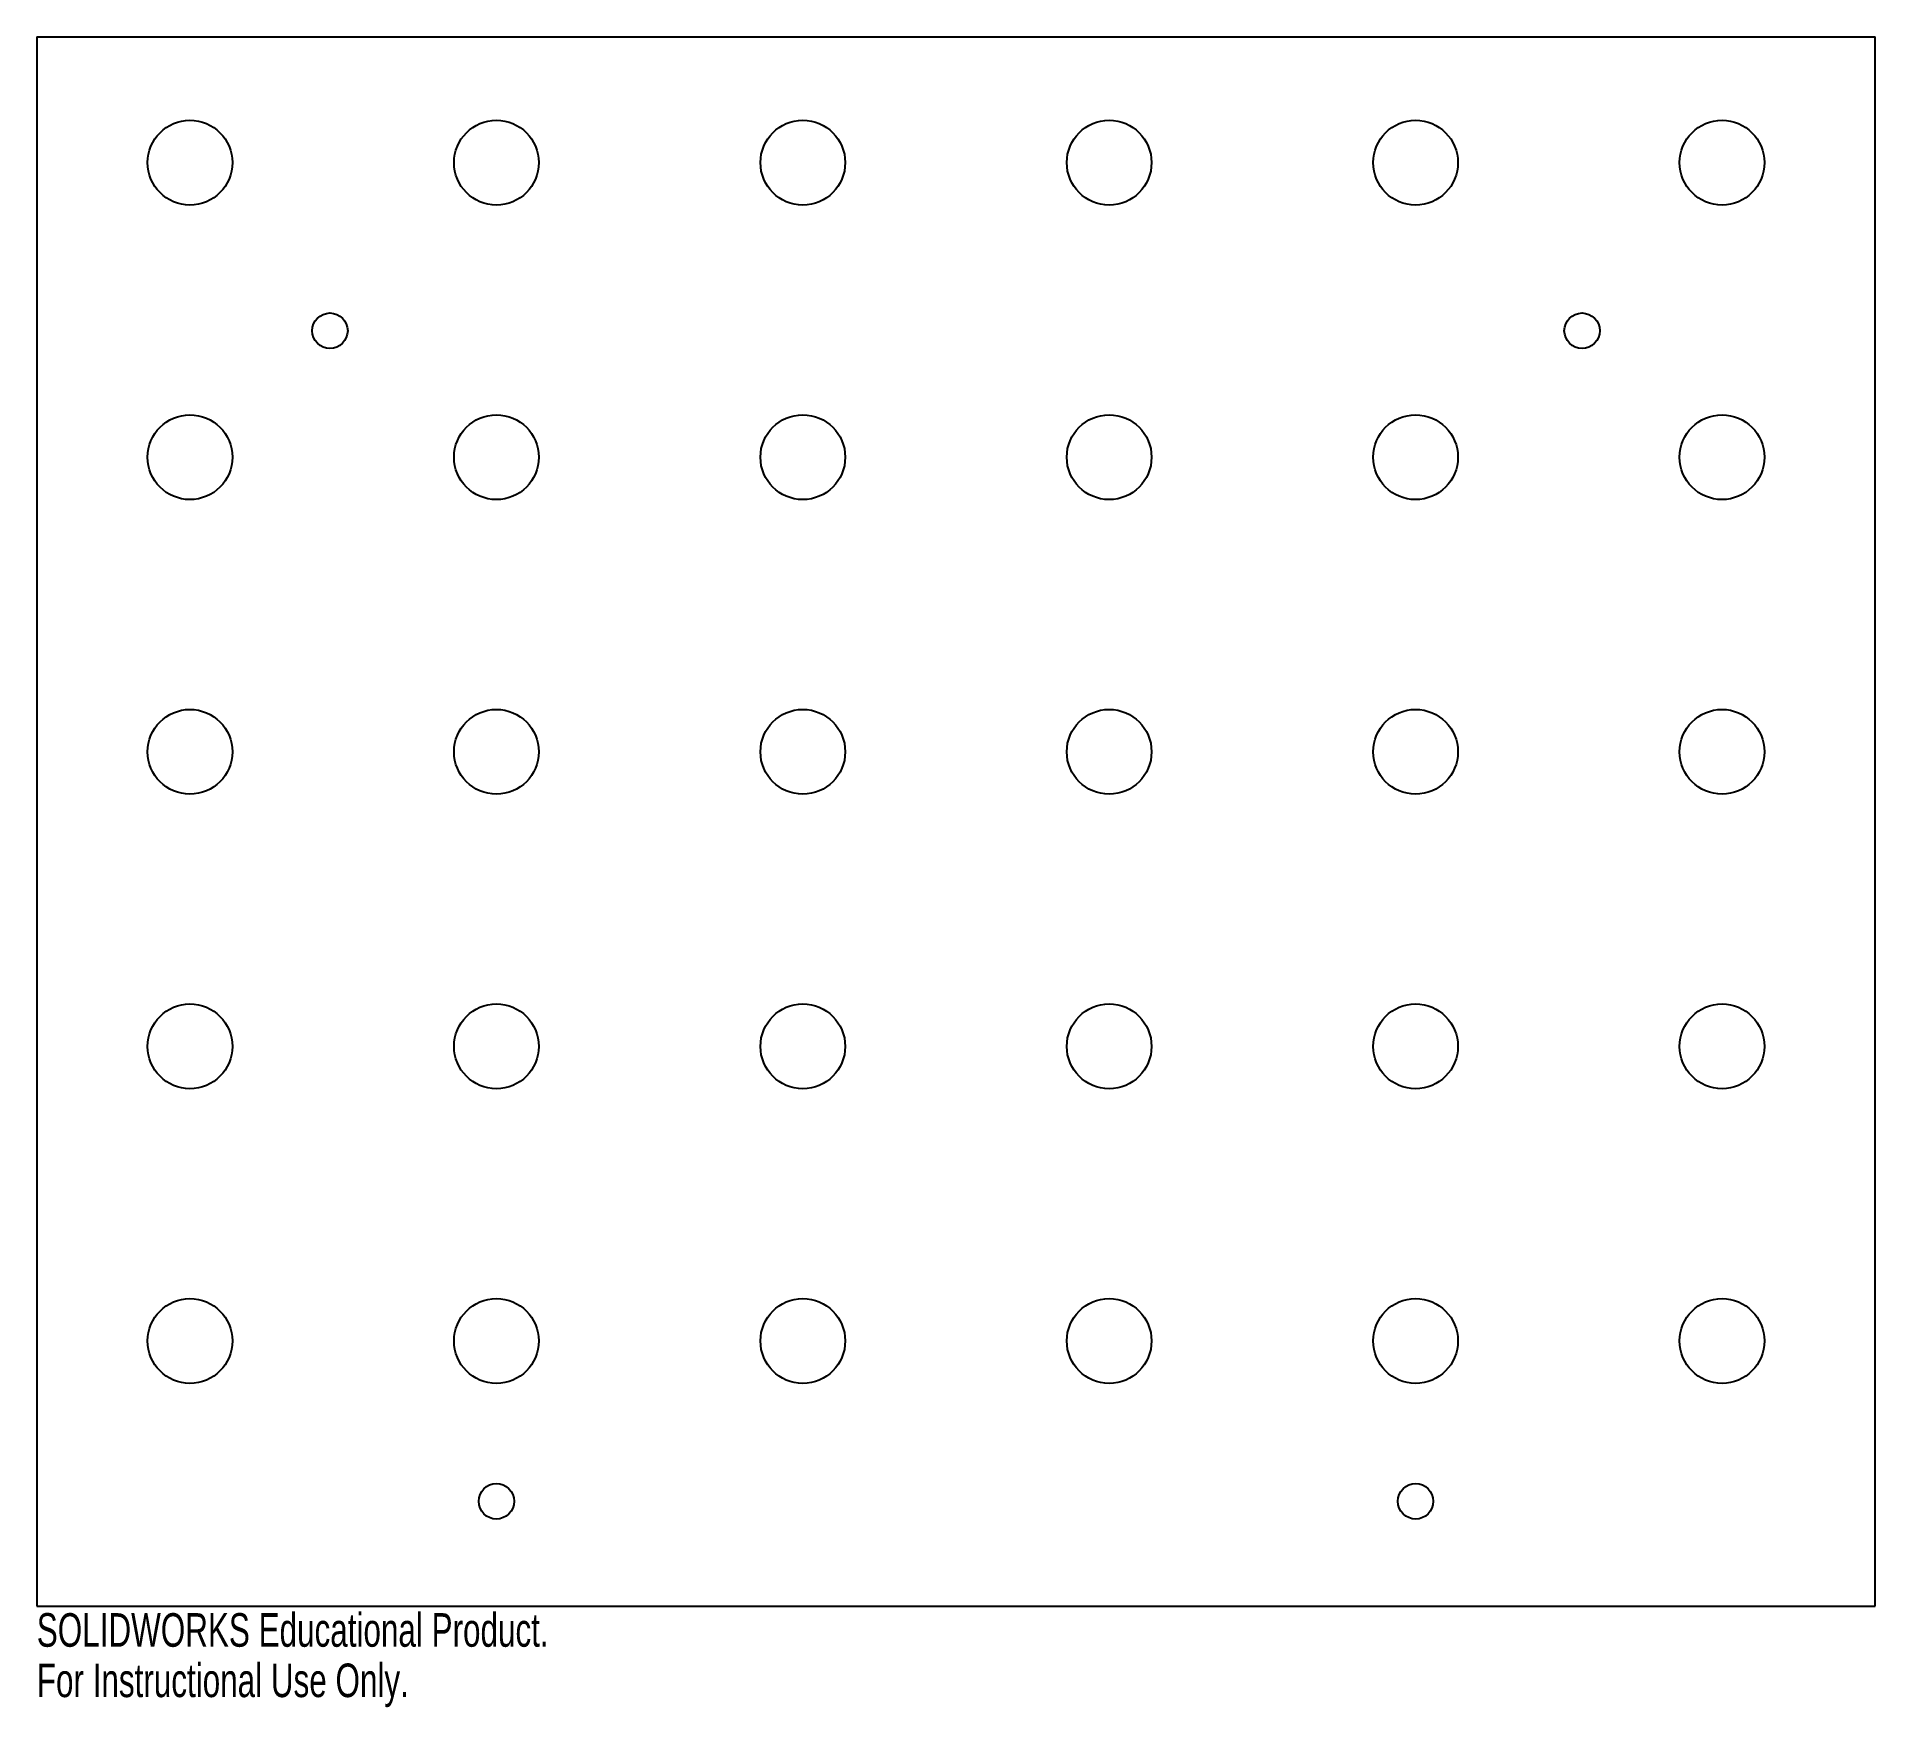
# Model space of a CAD drawing. Header units: millimetres. Extents: x -132 to 132, y -350 to -109.
import ezdxf

# ---------------------------------------------------------------- set-up
doc = ezdxf.new("R2010")
doc.units = ezdxf.units.MM
doc.styles.add('SLDTEXTSTYLE0', font='TXT', dxfattribs={"width": 0.7})

msp = doc.modelspace()

# ---------------------------------------------------------------- linework, layer by layer
at = {"color": 7, "linetype": 'Continuous', "lineweight": 25}
for p, q in [((-132.32, -109.1), (132.32, -109.1)), ((-132.32, -109.1), (-132.32, -335)), ((132.32, -335), (132.32, -109.1)), ((-132.32, -335), (132.32, -335))]:
    msp.add_line(p, q, dxfattribs=at)
for centre, radius in [((-110.27, -127.22), 6.1), ((-66.16, -127.22), 6.1), ((-22.05, -127.22), 6.1), ((22.05, -127.22), 6.1), ((66.16, -127.22), 6.1), ((110.27, -127.22), 6.1), ((-90.12, -151.41), 2.55), ((90.12, -151.41), 2.55), ((-110.27, -169.62), 6.1), ((-66.16, -169.62), 6.1), ((-22.05, -169.62), 6.1), ((22.05, -169.62), 6.1), ((66.16, -169.62), 6.1), ((110.27, -169.62), 6.1), ((-110.27, -212.03), 6.1), ((-66.16, -212.03), 6.1), ((-22.05, -212.03), 6.1), ((22.05, -212.03), 6.1), ((66.16, -212.03), 6.1), ((110.27, -212.03), 6.1), ((-110.27, -254.43), 6.1), ((-66.16, -254.43), 6.1), ((-22.05, -254.43), 6.1), ((22.05, -254.43), 6.1), ((66.16, -254.43), 6.1), ((110.27, -254.43), 6.1), ((-110.27, -296.84), 6.1), ((-66.16, -296.84), 6.1), ((-22.05, -296.84), 6.1), ((22.05, -296.84), 6.1), ((66.16, -296.84), 6.1), ((110.27, -296.84), 6.1), ((-66.16, -319.92), 2.55), ((66.16, -319.92), 2.55)]:
    msp.add_circle(centre, radius, dxfattribs=at)

# ---------------------------------------------------------------- texts
at = {"color": 7, "linetype": 'Continuous', "char_height": 4.8336, "attachment_point": 1, "style": 'SLDTEXTSTYLE0'}
for s, insert in [('SOLIDWORKS Educational Product.', (-132.32, -336.02)), ('For Instructional Use Only.', (-132.32, -343.27))]:
    msp.add_mtext(s, dxfattribs=dict(at, insert=insert))

doc.saveas('drawing.dxf')
